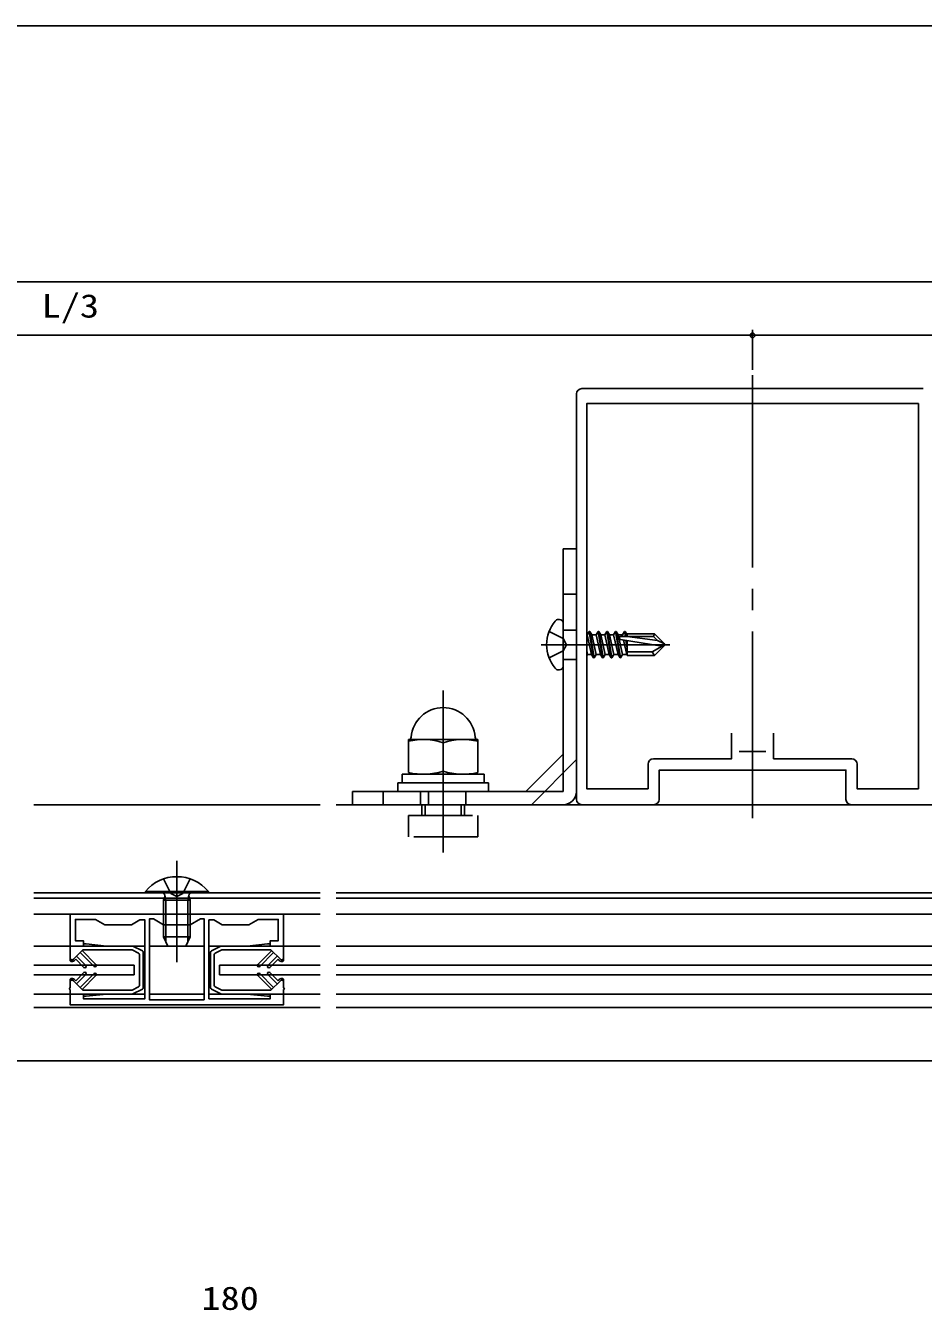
# Model space of a CAD drawing. Units: millimetres, scale not verified. Extents: x -693 to 693, y -1119 to 1122.
# Drawn here: x -264.1 to -95.8, y -827.6 to -586.8 of the extents above; entities that cross this region are included whole.
import ezdxf
from ezdxf.enums import TextEntityAlignment as Align

# ---------------------------------------------------------------- set-up
doc = ezdxf.new("R2010")
doc.units = ezdxf.units.MM
doc.header["$LTSCALE"] = 4
doc.linetypes.add('CHAIN2', pattern=[12, 9, -1, 1, -1])
doc.linetypes.add('DASHED3', pattern=[4, 3, -1])
for name, color, linetype in [('0-2_YKK_12', 2, 'Continuous'), ('0-3_YKK_13', 4, 'Continuous'), ('0-4_YKK_D', 6, 'Continuous'), ('0-6_YKK_11', 7, 'Continuous')]:
    doc.layers.add(name, color=color, linetype=linetype)
doc.styles.add('ＭＳ ゴシック', font='')
doc.styles.get('ＭＳ ゴシック').set_extended_font_data('MS Gothic')

msp = doc.modelspace()

# ---------------------------------------------------------------- linework, layer by layer
at = {"layer": '0-2_YKK_12', "linetype": 'CHAIN2'}
msp.add_line((-127.833, -652.337), (-127.833, -735.337), dxfattribs=at)
at = {"layer": '0-2_YKK_12'}
for p, q in [((-208.915, -732.837), (-262.584, -732.837)), ((-29.835, -732.837), (-205.915, -732.837)), ((-262.584, -749.337), (-208.915, -749.337)), ((-262.584, -750.337), (-208.915, -750.337)), ((-205.915, -749.337), (-29.835, -749.337)), ((-205.915, -750.337), (-29.835, -750.337)), ((-208.915, -753.337), (-262.584, -753.337)), ((-29.835, -753.337), (-205.915, -753.337)), ((-241.75, -759.337), (-262.584, -759.337)), ((-230.65, -759.337), (-240.85, -759.337)), ((-208.915, -759.337), (-229.75, -759.337)), ((-29.835, -759.337), (-205.915, -759.337)), ((-241.75, -768.337), (-262.584, -768.337)), ((-230.65, -768.337), (-240.85, -768.337)), ((-208.915, -768.337), (-229.75, -768.337)), ((-29.835, -768.337), (-205.915, -768.337)), ((-208.915, -770.837), (-262.584, -770.837)), ((-29.835, -770.837), (-205.915, -770.837))]:
    msp.add_line(p, q, dxfattribs=at)
at = {"layer": '0-3_YKK_13'}
for p, q in [((-163.333, -730.337), (-163.333, -684.837)), ((-160.833, -684.837), (-163.333, -684.837)), ((-160.833, -730.337), (-160.833, -684.837)), ((-164.195, -698.102), (-164.033, -698.102)), ((-163.333, -698.802), (-163.333, -706.872)), ((-158.448, -700.365), (-158.822, -701.012)), ((-157.624, -705.308), (-158.448, -700.365)), ((-158.448, -700.365), (-158.331, -700.365)), ((-158.331, -700.365), (-157.507, -705.308)), ((-156.8, -700.365), (-157.174, -701.012)), ((-155.976, -705.308), (-156.8, -700.365)), ((-156.8, -700.365), (-156.683, -700.365)), ((-156.683, -700.365), (-155.859, -705.308)), ((-155.152, -700.365), (-155.526, -701.012)), ((-154.329, -705.308), (-155.152, -700.365)), ((-155.152, -700.365), (-155.035, -700.365)), ((-155.035, -700.365), (-154.211, -705.308)), ((-153.505, -700.365), (-153.878, -701.012)), ((-152.681, -705.308), (-153.505, -700.365)), ((-153.505, -700.365), (-153.387, -700.365)), ((-153.387, -700.365), (-152.563, -705.308)), ((-151.857, -700.365), (-152.23, -701.012)), ((-151.653, -701.287), (-151.857, -700.365)), ((-151.857, -700.365), (-151.739, -700.365)), ((-151.739, -700.365), (-151.535, -701.287)), ((-151.333, -700.787), (-151.333, -701.286)), ((-151.333, -700.787), (-146.206, -700.787)), ((-146.206, -700.787), (-146.414, -701.287)), ((-146.206, -700.787), (-144.333, -702.66)), ((-158.933, -701.012), (-158.822, -701.012)), ((-158.822, -701.012), (-157.998, -704.661)), ((-157.957, -701.012), (-157.174, -701.012)), ((-157.174, -701.012), (-156.35, -704.661)), ((-156.309, -701.012), (-155.526, -701.012)), ((-155.526, -701.012), (-154.702, -704.661)), ((-154.661, -701.012), (-153.878, -701.012)), ((-153.878, -701.012), (-153.054, -704.661)), ((-153.013, -701.012), (-152.23, -701.012)), ((-152.586, -701.872), (-144.834, -703.126)), ((-152.539, -701.287), (-146.414, -701.287)), ((-152.23, -701.012), (-152.169, -701.287)), ((-152.016, -701.964), (-151.407, -704.661)), ((-151.333, -703.507), (-151.578, -702.035)), ((-151.457, -702.054), (-151.333, -702.801)), ((-151.365, -701.012), (-151.333, -701.012)), ((-151.333, -701.286), (-145.658, -702.042)), ((-151.333, -702.073), (-151.333, -704.887)), ((-146.673, -704.188), (-144.333, -702.837)), ((-145.658, -702.042), (-146.414, -701.287)), ((-146.206, -704.887), (-144.333, -703.013)), ((-145.658, -702.042), (-144.333, -702.66)), ((-144.333, -703.013), (-144.333, -702.66)), ((-158.933, -703.987), (-158.781, -704.661)), ((-158.933, -704.925), (-158.781, -704.661)), ((-158.781, -704.661), (-157.998, -704.661)), ((-157.624, -705.308), (-157.998, -704.661)), ((-157.624, -705.308), (-157.507, -705.308)), ((-157.507, -705.308), (-157.133, -704.661)), ((-157.133, -704.661), (-156.35, -704.661)), ((-155.976, -705.308), (-156.35, -704.661)), ((-155.976, -705.308), (-155.859, -705.308)), ((-155.859, -705.308), (-155.485, -704.661)), ((-155.485, -704.661), (-154.702, -704.661)), ((-154.329, -705.308), (-154.702, -704.661)), ((-154.329, -705.308), (-154.211, -705.308)), ((-154.211, -705.308), (-153.837, -704.661)), ((-153.837, -704.661), (-153.054, -704.661)), ((-152.681, -705.308), (-153.054, -704.661)), ((-152.681, -705.308), (-152.563, -705.308)), ((-152.563, -705.308), (-152.189, -704.661)), ((-152.189, -704.661), (-151.407, -704.661)), ((-151.333, -704.788), (-151.407, -704.661)), ((-151.333, -704.887), (-146.206, -704.887)), ((-146.671, -704.188), (-151.331, -704.188)), ((-146.206, -704.887), (-146.673, -704.188)), ((-164.195, -707.572), (-164.033, -707.572)), ((-179.333, -720.637), (-192.333, -720.637)), ((-192.333, -726.829), (-192.333, -720.637)), ((-185.833, -726.556), (-185.833, -721.217)), ((-179.333, -726.829), (-179.333, -720.637)), ((-163.333, -723.337), (-170.333, -730.337)), ((-193.533, -727.137), (-193.533, -728.737)), ((-178.133, -727.137), (-193.533, -727.137)), ((-178.133, -727.137), (-178.133, -728.737)), ((-194.333, -728.737), (-194.333, -730.337)), ((-177.333, -728.737), (-194.333, -728.737)), ((-177.333, -730.337), (-177.333, -728.737)), ((-163.333, -730.337), (-202.833, -730.337)), ((-202.833, -732.837), (-202.833, -730.337)), ((-163.333, -732.837), (-202.833, -732.837)), ((-241.649, -749.089), (-241.649, -749.337)), ((-241.649, -749.089), (-229.849, -749.089)), ((-229.849, -749.337), (-241.649, -749.337)), ((-229.849, -749.089), (-229.849, -749.337)), ((-255.75, -761.587), (-255.75, -759.337)), ((-253.355, -760.037), (-255.153, -761.834)), ((-253.88, -760.561), (-251.277, -763.163)), ((-253.526, -760.207), (-250.924, -762.81)), ((-253.355, -760.037), (-244.286, -760.037)), ((-248.95, -759.337), (-244.121, -759.337)), ((-242.916, -760.686), (-244.152, -760.068)), ((-242.216, -760.254), (-243.987, -759.368)), ((-242.75, -760.955), (-242.75, -766.719)), ((-242.05, -767.151), (-242.05, -760.522)), ((-229.45, -767.151), (-229.45, -760.522)), ((-229.284, -760.254), (-227.514, -759.368)), ((-228.75, -760.955), (-228.75, -766.719)), ((-228.584, -760.686), (-227.348, -760.068)), ((-222.55, -759.337), (-227.38, -759.337)), ((-218.145, -760.037), (-227.214, -760.037)), ((-217.975, -760.207), (-220.577, -762.81)), ((-217.621, -760.561), (-220.224, -763.163)), ((-218.145, -760.037), (-216.348, -761.834)), ((-215.75, -761.587), (-215.75, -759.337)), ((-243.75, -762.937), (-262.584, -762.937)), ((-255.75, -761.587), (-255.75, -762.134)), ((-254.717, -761.823), (-254.941, -762.046)), ((-254.717, -761.823), (-253.177, -763.363)), ((-254.576, -761.257), (-252.824, -763.01)), ((-243.75, -764.737), (-243.75, -762.937)), ((-227.749, -764.737), (-227.749, -762.937)), ((-227.749, -762.937), (-208.915, -762.937)), ((-216.925, -761.257), (-218.677, -763.01)), ((-216.783, -761.823), (-218.324, -763.363)), ((-216.783, -761.823), (-216.56, -762.046)), ((-215.75, -761.587), (-215.75, -762.134)), ((-205.915, -762.937), (-29.835, -762.937)), ((-243.75, -764.737), (-262.584, -764.737)), ((-255.75, -766.087), (-255.75, -765.539)), ((-253.355, -767.637), (-255.153, -765.839)), ((-254.717, -765.85), (-254.941, -765.627)), ((-254.717, -765.85), (-253.177, -764.31)), ((-254.576, -766.416), (-252.824, -764.663)), ((-253.88, -767.112), (-251.277, -764.51)), ((-253.526, -767.466), (-250.924, -764.863)), ((-227.749, -764.737), (-208.915, -764.737)), ((-217.975, -767.466), (-220.577, -764.863)), ((-217.621, -767.112), (-220.224, -764.51)), ((-216.925, -766.416), (-218.677, -764.663)), ((-216.783, -765.85), (-218.324, -764.31)), ((-218.145, -767.637), (-216.348, -765.839)), ((-216.783, -765.85), (-216.56, -765.627)), ((-215.75, -766.087), (-215.75, -765.539)), ((-205.915, -764.737), (-29.835, -764.737)), ((-255.75, -766.087), (-255.75, -767.187)), ((-255.75, -767.487), (-255.75, -768.337)), ((-255.75, -768.337), (-255.75, -767.487)), ((-253.355, -767.637), (-244.286, -767.637)), ((-248.95, -768.337), (-244.121, -768.337)), ((-242.916, -766.987), (-244.152, -767.605)), ((-242.216, -767.42), (-243.987, -768.305)), ((-229.284, -767.42), (-227.514, -768.305)), ((-228.584, -766.987), (-227.348, -767.605)), ((-222.55, -768.337), (-227.38, -768.337)), ((-218.145, -767.637), (-227.214, -767.637)), ((-215.75, -766.087), (-215.75, -767.187)), ((-215.75, -767.487), (-215.75, -768.337)), ((-215.75, -768.337), (-215.75, -767.487))]:
    msp.add_line(p, q, dxfattribs=at)
at = {"layer": '0-3_YKK_13', "linetype": 'DASHED3'}
for p, q in [((-160.833, -693.337), (-163.333, -693.337)), ((-163.333, -701.711), (-165.99, -700.387)), ((-160.833, -700.087), (-163.333, -700.087)), ((-163.333, -701.711), (-162.735, -702.837)), ((-163.333, -703.962), (-162.735, -702.837)), ((-163.333, -703.962), (-165.99, -705.287)), ((-160.833, -705.587), (-163.333, -705.587)), ((-169.297, -732.837), (-160.833, -724.372)), ((-197.083, -730.337), (-197.083, -732.837)), ((-190.083, -732.837), (-190.083, -730.337)), ((-188.583, -730.337), (-188.583, -732.837)), ((-181.583, -732.837), (-181.583, -730.337)), ((-189.833, -734.837), (-189.833, -732.837)), ((-189.185, -732.837), (-189.185, -734.837)), ((-182.481, -732.837), (-182.481, -734.837)), ((-181.833, -732.837), (-181.833, -734.837)), ((-192.333, -734.837), (-179.333, -734.837)), ((-192.333, -738.837), (-192.333, -734.837)), ((-179.333, -738.837), (-179.333, -734.837)), ((-179.333, -738.837), (-192.333, -738.837)), ((-238.249, -746.754), (-236.894, -749.471)), ((-233.249, -746.754), (-234.604, -749.471)), ((-238.249, -750.737), (-238.033, -750.142)), ((-238.249, -750.737), (-233.249, -750.737)), ((-238.249, -750.737), (-238.249, -757.637)), ((-237.816, -750.737), (-238.01, -749.814)), ((-237.816, -750.737), (-237.816, -758.557)), ((-235.749, -750.08), (-236.894, -749.471)), ((-235.749, -750.08), (-234.604, -749.471)), ((-233.682, -750.737), (-233.489, -749.814)), ((-233.682, -750.737), (-233.682, -758.557)), ((-233.249, -750.737), (-233.466, -750.142)), ((-233.249, -750.737), (-233.249, -757.637)), ((-238.249, -757.637), (-237.449, -759.337)), ((-238.249, -757.637), (-233.249, -757.637)), ((-234.049, -759.337), (-233.249, -757.637)), ((-237.449, -759.337), (-234.049, -759.337))]:
    msp.add_line(p, q, dxfattribs=at)
at = {"layer": '0-3_YKK_13', "linetype": 'CHAIN2'}
for p, q in [((-167.433, -702.837), (-143.331, -702.837)), ((-185.833, -741.791), (-185.833, -711.41)), ((-235.749, -743.337), (-235.749, -762.337))]:
    msp.add_line(p, q, dxfattribs=at)
at = {"layer": '0-3_YKK_13'}
for points in [[(-158.331, -700.365), (-157.957, -701.012), (-157.133, -704.661)], [(-156.683, -700.365), (-156.309, -701.012), (-155.485, -704.661)], [(-155.035, -700.365), (-154.661, -701.012), (-153.837, -704.661)], [(-153.387, -700.365), (-153.013, -701.012), (-152.189, -704.661)], [(-151.739, -700.365), (-151.365, -701.012), (-151.333, -701.155)], [(-255.75, -759.337), (-253.25, -759.337), (-253.25, -759.137)], [(-253.05, -758.937), (-252.75, -758.937), (-248.95, -759.337)], [(-218.45, -758.937), (-218.75, -758.937), (-222.55, -759.337)], [(-215.75, -759.337), (-218.25, -759.337), (-218.25, -759.137)], [(-255.75, -768.337), (-253.25, -768.337), (-253.25, -768.537)], [(-253.05, -768.737), (-252.75, -768.737), (-248.95, -768.337)], [(-218.45, -768.737), (-218.75, -768.737), (-222.55, -768.337)], [(-215.75, -768.337), (-218.25, -768.337), (-218.25, -768.537)]]:
    msp.add_lwpolyline(points, dxfattribs=at)
for centre, radius, start, end in [((-159.433, -702.837), 7, 140.87645, 180), ((-164.195, -698.963), 0.862, 90, 140.87645), ((-164.033, -698.802), 0.7, 0, 90), ((-159.433, -702.837), 7, 180, 219.12355), ((-152.539, -701.581), 0.294, 90, 180), ((-152.539, -701.581), 0.294, 180, 260.8071), ((-164.195, -706.71), 0.862, 219.12355, 270), ((-164.033, -706.872), 0.7, 270, 0), ((-185.833, -720.637), 6, 4.41173, 175.58827), ((-189.586, -733.056), 12.419, 72.41205, 102.77972), ((-192.314, -720.137), 0.5, 270, 355.58827), ((-182.08, -733.056), 12.419, 77.22028, 107.58795), ((-179.352, -720.137), 0.5, 184.41173, 270), ((-189.586, -714.717), 12.419, 257.22028, 287.58795), ((-182.08, -714.717), 12.419, 252.41205, 282.77972), ((-163.333, -730.337), 2.5, 270, 0), ((-235.749, -754.037), 7.7, 39.98312, 140.01688), ((-253.05, -759.137), 0.2, 90, 180), ((-244.286, -760.337), 0.3, 63.43495, 90), ((-244.121, -759.637), 0.3, 63.43495, 90), ((-243.05, -760.955), 0.3, 0, 63.43495), ((-242.35, -760.522), 0.3, 0, 63.43495), ((-229.15, -760.522), 0.3, 116.56505, 180), ((-228.45, -760.955), 0.3, 116.56505, 180), ((-227.38, -759.637), 0.3, 90, 116.56505), ((-227.214, -760.337), 0.3, 90, 116.56505), ((-218.45, -759.137), 0.2, 0, 90), ((-255.4, -761.587), 0.35, 180, 315), ((-255.4, -761.587), 0.65, 237.42103, 315), ((-253, -763.187), 0.25, 225, 45), ((-251.1, -762.987), 0.25, 225, 45), ((-220.4, -762.987), 0.25, 135, 315), ((-218.5, -763.187), 0.25, 135, 315), ((-216.1, -761.587), 0.65, 225, 302.57897), ((-216.1, -761.587), 0.35, 225, 0), ((-255.4, -766.087), 0.65, 45, 122.57897), ((-255.4, -766.087), 0.35, 45, 180), ((-253, -764.487), 0.25, 315, 135), ((-251.1, -764.687), 0.25, 315, 135), ((-220.4, -764.687), 0.25, 45, 225), ((-218.5, -764.487), 0.25, 45, 225), ((-216.1, -766.087), 0.65, 57.42103, 135), ((-216.1, -766.087), 0.35, 0, 135), ((-255.75, -767.337), 0.15, 90, 270), ((-244.286, -767.337), 0.3, 270, 296.56505), ((-244.121, -768.037), 0.3, 270, 296.56505), ((-243.05, -766.719), 0.3, 296.56505, 0), ((-242.35, -767.151), 0.3, 296.56505, 0), ((-229.15, -767.151), 0.3, 180, 243.43495), ((-228.45, -766.719), 0.3, 180, 243.43495), ((-227.38, -768.037), 0.3, 243.43495, 270), ((-227.214, -767.337), 0.3, 243.43495, 270), ((-215.75, -767.337), 0.15, 270, 90), ((-253.05, -768.537), 0.2, 180, 270), ((-218.45, -768.537), 0.2, 270, 0)]:
    msp.add_arc(centre, radius, start, end, dxfattribs=at)
at = {"layer": '0-3_YKK_13', "linetype": 'DASHED3'}
for centre, start, end in [((-238.597, -749.937), 340.03043, 90), ((-232.902, -749.937), 90, 199.96957)]:
    msp.add_arc(centre, 0.6, start, end, dxfattribs=at)
at = {"layer": '0-4_YKK_D'}
for p, q in [((484.499, -586.781), (-484.499, -586.781)), ((-383.499, -634.837), (383.499, -634.837)), ((-383.499, -644.837), (-127.833, -644.837)), ((-127.833, -651.337), (-127.833, -643.837)), ((-127.833, -650.337), (-127.833, -643.837)), ((-127.833, -644.837), (127.833, -644.837)), ((484.499, -780.837), (-484.499, -780.837))]:
    msp.add_line(p, q, dxfattribs=at)
msp.add_circle((-127.833, -644.837), 0.425, dxfattribs=at)
msp.add_circle((-127.833, -644.837), 0.425, dxfattribs=at)
at = {"layer": '0-6_YKK_11'}
for p, q in [((-159.833, -654.837), (-95.833, -654.837)), ((-160.833, -731.837), (-160.833, -655.837)), ((-123.883, -719.437), (-123.883, -724.237)), ((-127.833, -725.337), (-127.833, -720.337)), ((-125.333, -722.837), (-130.333, -722.837)), ((-146.333, -732.837), (-159.833, -732.837)), ((-95.833, -732.837), (-109.333, -732.837)), ((-230.65, -769.437), (-230.65, -754.237))]:
    msp.add_line(p, q, dxfattribs=at)
for points in [[(-108.233, -725.237), (-108.233, -729.837), (-96.733, -729.837), (-96.733, -657.637), (-158.933, -657.637), (-158.933, -729.837), (-147.433, -729.837), (-147.433, -725.237)], [(-146.433, -724.237), (-131.783, -724.237), (-131.783, -719.437)], [(-123.883, -719.437), (-123.883, -724.237), (-109.233, -724.237)], [(-110.333, -731.837), (-110.333, -726.337), (-145.333, -726.337), (-145.333, -731.837)]]:
    msp.add_lwpolyline(points, dxfattribs=at)
for points in [[(-215.75, -753.337), (-255.75, -753.337), (-255.75, -759.337), (-253.25, -759.337), (-253.25, -758.337), (-254.75, -758.337), (-254.75, -754.337), (-250.982, -754.337), (-249.25, -755.337), (-244.25, -755.337), (-242.691, -754.437), (-241.75, -754.437), (-241.75, -769.237), (-253.25, -769.237), (-253.25, -768.337), (-255.75, -768.337), (-255.75, -770.337), (-215.75, -770.337), (-215.75, -768.337), (-218.25, -768.337), (-218.25, -769.237), (-229.75, -769.237), (-229.75, -754.437), (-228.809, -754.437), (-227.25, -755.337), (-222.25, -755.337), (-220.518, -754.337), (-216.75, -754.337), (-216.75, -758.337), (-218.25, -758.337), (-218.25, -759.337), (-215.75, -759.337)], [(-230.65, -769.437), (-230.65, -754.237), (-231.345, -754.237), (-233.25, -755.337), (-238.25, -755.337), (-240.156, -754.237), (-240.85, -754.237), (-240.85, -769.437)]]:
    msp.add_lwpolyline(points, close=True, dxfattribs=at)
for centre, start, end in [((-159.833, -655.837), 90.00001, 179.99999), ((-146.433, -725.237), 90.00001, 179.99999), ((-109.233, -725.237), 0.00001, 89.99999), ((-159.833, -731.837), 180.00001, 269.99999), ((-146.333, -731.837), 270.00001, 359.99999), ((-109.333, -731.837), 180.00001, 269.99999)]:
    msp.add_arc(centre, 1, start, end, dxfattribs=at)

# ---------------------------------------------------------------- texts
at = {"layer": '0-4_YKK_D', "style": 'ＭＳ ゴシック', "width": 1.2}
for s, p in [('L/3', (-261.106, -642.837)), ('180', (-231.15, -828.889))]:
    msp.add_text(s, height=4.399, dxfattribs=at).set_placement(p, align=Align.BOTTOM_LEFT)

doc.saveas('drawing.dxf')
